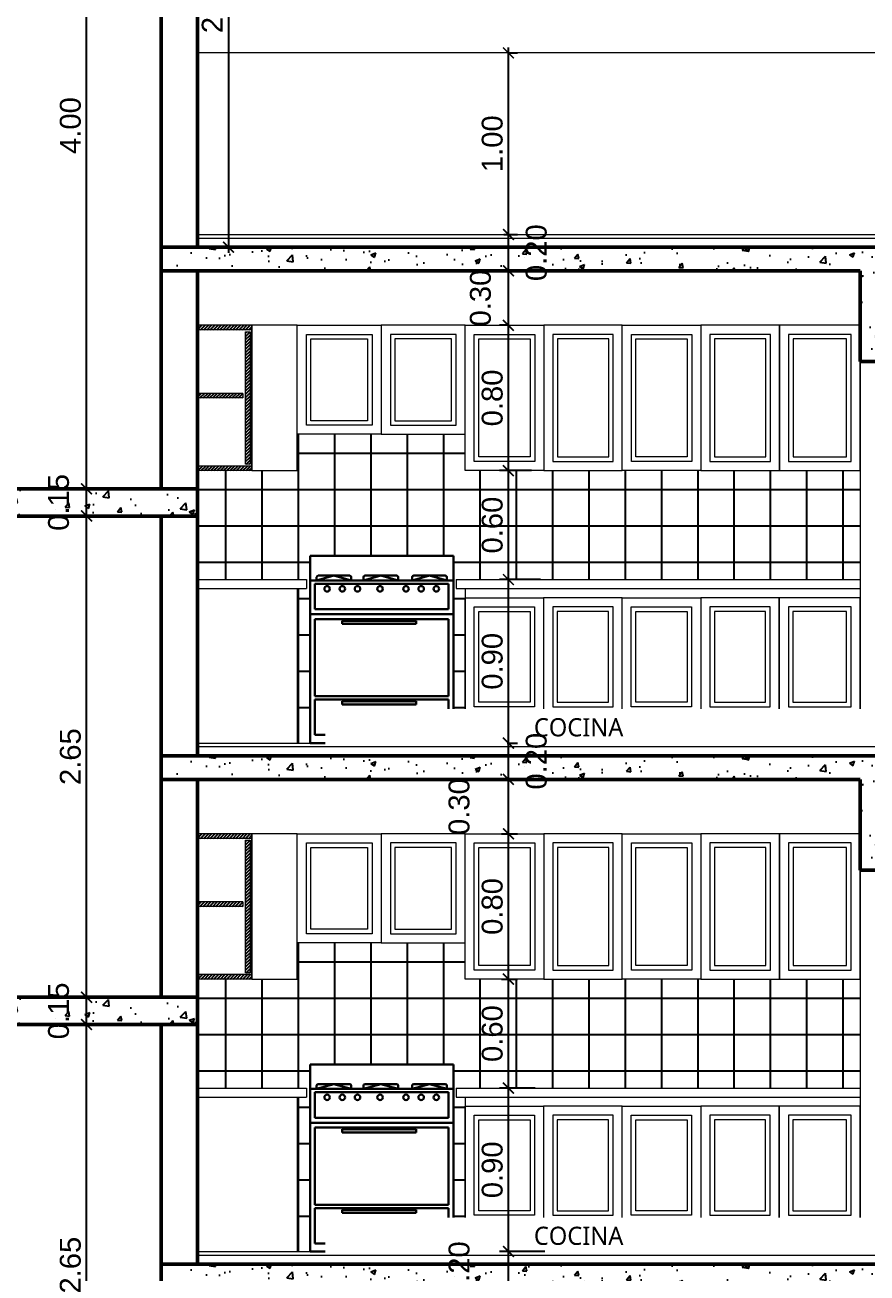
# Model space of a CAD drawing. Header units: feet. Extents: x -417 to 46, y -646 to -218.
# Drawn here: x -95.68 to -91.05, y -380.85 to -373.98 of the extents above; entities that cross this region are included whole.
import ezdxf

# ---------------------------------------------------------------- set-up
doc = ezdxf.new("R2010")
doc.units = ezdxf.units.FT
doc.header["$MEASUREMENT"] = 0
doc.layers.add('DIM', color=10, linetype='Continuous')
doc.layers.add('RELLENO', color=8, linetype='Continuous')
for name, color, linetype, lineweight in [('DIM-COTAS', 1, 'Continuous', 5), ('FURN', 2, 'Continuous', 30), ('MB', 2, 'Continuous', 20), ('muros', 4, 'Continuous', 50), ('Piso', 8, 'Continuous', 9), ('PUERTA', 8, 'Continuous', 9), ('TXT', 2, 'Continuous', 9)]:
    doc.layers.add(name, color=color, linetype=linetype, lineweight=lineweight)
doc.styles.add('ads', font='trebuc.ttf', dxfattribs={"height": 0.14})
doc.styles.get("Standard").update_dxf_attribs({"font": 'arial.ttf', "height": 0.115})
doc.dimstyles.new('KEILY', dxfattribs={"dimtxt": 0.115, "dimasz": 0.06, "dimexe": 0.05, "dimexo": 0.2, "dimgap": 0.03, "dimtad": 1, "dimzin": 1, "dimdsep": 46, "dimtxsty": 'Standard', "dimblk": 'ARCHTICK', "dimcen": 2.5, "dimdle": 0.03, "dimclrd": 256, "dimclre": 256, "dimclrt": 7, "dimadec": 0, "dimazin": 0, "dimtfac": 1, "dimtmove": 2, "dimatfit": 3, "dimfxl": 0.2, "dimfxlon": 1, "dimtolj": 1, "dimtzin": 1, "dimarcsym": 0})
pattern_1 = [(45, (82.304006, -146.334373), (-0.00883883476, 0.00883883476), [])]
pattern_2 = [(45, (82.304006, -143.534373), (-0.00883883476, 0.00883883476), [])]

# ---------------------------------------------------------------- blocks, each defined once
blk = doc.blocks.new('A$C22D10A13')
at = {"layer": 'FURN'}
for points in [[(0.5841, 0.6555), (0.5841, 0.6735), (0.1779, 0.6735), (0.1779, 0.6555)], [(0.5841, 0.2124), (0.5841, 0.2305), (0.1779, 0.2305), (0.1779, 0.2124)]]:
    blk.add_hatch(color=8, dxfattribs=at).paths.add_polyline_path(points)
at = {"layer": 'FURN', "color": 8}
for p, q in [((0, 0), (0, 1.03)), ((0.79, 1.03), (0, 1.03)), ((0.79, 0), (0.79, 1.03)), ((0, 0.895), (0.79, 0.895)), ((0.1312, 0.922), (0.036, 0.895)), ((0.036, 0.895), (0.036, 0.913)), ((0.045, 0.922), (0.2184, 0.922)), ((0.1312, 0.922), (0.2274, 0.895)), ((0.2274, 0.895), (0.2274, 0.913)), ((0.3893, 0.922), (0.2941, 0.895)), ((0.2941, 0.895), (0.2941, 0.913)), ((0.3031, 0.922), (0.4765, 0.922)), ((0.3893, 0.922), (0.4855, 0.895)), ((0.4855, 0.895), (0.4855, 0.913)), ((0.6588, 0.922), (0.5626, 0.895)), ((0.5626, 0.895), (0.5626, 0.913)), ((0.745, 0.922), (0.5716, 0.922)), ((0.6588, 0.922), (0.754, 0.895)), ((0.754, 0.895), (0.754, 0.913)), ((0.027, 0.7366), (0.027, 0.877)), ((0.027, 0.877), (0.763, 0.877)), ((0.763, 0.7366), (0.763, 0.877)), ((0, 0.7096), (0.79, 0.7096)), ((0.027, 0.7366), (0.763, 0.7366)), ((0.027, 0.2576), (0.027, 0.6826)), ((0.027, 0.6826), (0.763, 0.6826)), ((0.1779, 0.6735), (0.1779, 0.6555)), ((0.1779, 0.6735), (0.5841, 0.6735)), ((0.5841, 0.6555), (0.1779, 0.6555)), ((0.5841, 0.6735), (0.5841, 0.6555)), ((0.763, 0.2576), (0.763, 0.6826)), ((0.027, 0.2576), (0.763, 0.2576)), ((0.027, 0.045), (0.027, 0.2396)), ((0.027, 0.2396), (0.763, 0.2396)), ((0.1779, 0.2305), (0.1779, 0.2124)), ((0.1779, 0.2305), (0.5841, 0.2305)), ((0.5841, 0.2124), (0.1779, 0.2124)), ((0.5841, 0.2305), (0.5841, 0.2124)), ((0.763, 0.045), (0.763, 0.2396)), ((0.027, 0.045), (0.763, 0.045)), ((0, 0), (0.79, 0))]:
    blk.add_line(p, q, dxfattribs=at)
for centre in [(0.0942, 0.8489), (0.1778, 0.8489), (0.2614, 0.8489), (0.3858, 0.8489), (0.5286, 0.8489), (0.6122, 0.8489), (0.6958, 0.8489)]:
    blk.add_circle(centre, 0.0152, dxfattribs=at)
for centre, start, end in [((0.045, 0.913), 90, 180), ((0.2184, 0.913), 0, 90), ((0.3031, 0.913), 90, 180), ((0.4765, 0.913), 0, 90), ((0.5716, 0.913), 90, 180), ((0.745, 0.913), 0, 90)]:
    blk.add_arc(centre, 0.009, start, end, dxfattribs=at)
blk = doc.blocks.new('_ArchTick')
at = {"layer": 'DIM-COTAS', "color": 0, "const_width": 0.15}
blk.add_lwpolyline([(-0.5, -0.5), (0.5, 0.5)], dxfattribs=at)
blk = doc.blocks.new('*D2736')
at = {"layer": 'Defpoints', "color": 0, "transparency": 16777216}
for p in [(-94.333, -372.5298), (-88.4302, -372.5298), (-89.233, -374.1298)]:
    blk.add_point(p, dxfattribs=at)
at = {"layer": 'DIM', "lineweight": -2, "transparency": 16777216}
for p, q in [((-88.6302, -372.5298), (-88.3802, -372.5298)), ((-88.4302, -374.1598), (-88.4302, -372.4998)), ((-88.6302, -374.1298), (-88.3802, -374.1298))]:
    blk.add_line(p, q, dxfattribs=at)
at = {"layer": 'DIM', "lineweight": -2, "transparency": 16777216, "xscale": 0.06, "yscale": 0.06, "zscale": 0.06}
for p, rotation in [((-88.4302, -372.5298), 90), ((-88.4302, -374.1298), 270)]:
    blk.add_blockref('_ArchTick', p, dxfattribs=dict(at, rotation=rotation))
at = {"layer": 'DIM', "color": 7, "transparency": 16777216, "insert": (-88.519, -373.3298), "char_height": 0.115, "attachment_point": 5, "rotation": 90}
blk.add_mtext('\\A1;1.60', dxfattribs=at)
blk = doc.blocks.new('*D2767')
at = {"layer": 'Defpoints', "color": 0, "transparency": 16777216}
for p in [(-95.3434, -379.4798), (-94.933, -379.4798), (-94.933, -382.1298)]:
    blk.add_point(p, dxfattribs=at)
at = {"layer": 'DIM', "lineweight": -2, "transparency": 16777216}
for p, q in [((-95.1434, -379.4798), (-95.3934, -379.4798)), ((-95.3434, -382.1598), (-95.3434, -379.4498)), ((-95.1434, -382.1298), (-95.3934, -382.1298))]:
    blk.add_line(p, q, dxfattribs=at)
at = {"layer": 'DIM', "lineweight": -2, "transparency": 16777216, "xscale": 0.06, "yscale": 0.06, "zscale": 0.06}
for p, rotation in [((-95.3434, -379.4798), 90), ((-95.3434, -382.1298), 270)]:
    blk.add_blockref('_ArchTick', p, dxfattribs=dict(at, rotation=rotation))
at = {"layer": 'DIM', "color": 7, "transparency": 16777216, "insert": (-95.4321, -380.8048), "char_height": 0.115, "attachment_point": 5, "rotation": 90}
blk.add_mtext('\\A1;2.65', dxfattribs=at)
blk = doc.blocks.new('*D2768')
at = {"layer": 'Defpoints', "color": 0, "transparency": 16777216}
for p in [(-95.3434, -379.3298), (-94.933, -379.3298), (-94.933, -379.4798)]:
    blk.add_point(p, dxfattribs=at)
at = {"layer": 'DIM', "lineweight": -2, "transparency": 16777216}
for p, q in [((-95.1434, -379.3298), (-95.3934, -379.3298)), ((-95.3434, -379.5098), (-95.3434, -379.2998)), ((-95.1434, -379.4798), (-95.3934, -379.4798))]:
    blk.add_line(p, q, dxfattribs=at)
at = {"layer": 'DIM', "lineweight": -2, "transparency": 16777216, "xscale": 0.06, "yscale": 0.06, "zscale": 0.06}
for p, rotation in [((-95.3434, -379.3298), 90), ((-95.3434, -379.4798), 270)]:
    blk.add_blockref('_ArchTick', p, dxfattribs=dict(at, rotation=rotation))
at = {"layer": 'DIM', "color": 7, "transparency": 16777216, "insert": (-95.4971, -379.4048), "char_height": 0.115, "attachment_point": 5, "rotation": 90}
blk.add_mtext('\\A1;0.15', dxfattribs=at)
blk = doc.blocks.new('*D2769')
at = {"layer": 'Defpoints', "color": 0, "transparency": 16777216}
for p in [(-95.3434, -376.6798), (-94.933, -376.6798), (-94.933, -379.3298)]:
    blk.add_point(p, dxfattribs=at)
at = {"layer": 'DIM', "lineweight": -2, "transparency": 16777216}
for p, q in [((-95.3434, -379.3598), (-95.3434, -376.6498)), ((-95.1434, -376.6798), (-95.3934, -376.6798)), ((-95.1434, -379.3298), (-95.3934, -379.3298))]:
    blk.add_line(p, q, dxfattribs=at)
at = {"layer": 'DIM', "lineweight": -2, "transparency": 16777216, "xscale": 0.06, "yscale": 0.06, "zscale": 0.06}
for p, rotation in [((-95.3434, -376.6798), 90), ((-95.3434, -379.3298), 270)]:
    blk.add_blockref('_ArchTick', p, dxfattribs=dict(at, rotation=rotation))
at = {"layer": 'DIM', "color": 7, "transparency": 16777216, "insert": (-95.4321, -378.0048), "char_height": 0.115, "attachment_point": 5, "rotation": 90}
blk.add_mtext('\\A1;2.65', dxfattribs=at)
blk = doc.blocks.new('*D2770')
at = {"layer": 'Defpoints', "color": 0, "transparency": 16777216}
for p in [(-95.3434, -376.5298), (-94.933, -376.5298), (-94.933, -376.6798)]:
    blk.add_point(p, dxfattribs=at)
at = {"layer": 'DIM', "lineweight": -2, "transparency": 16777216}
for p, q in [((-95.1434, -376.5298), (-95.3934, -376.5298)), ((-95.3434, -376.7098), (-95.3434, -376.4998)), ((-95.1434, -376.6798), (-95.3934, -376.6798))]:
    blk.add_line(p, q, dxfattribs=at)
at = {"layer": 'DIM', "lineweight": -2, "transparency": 16777216, "xscale": 0.06, "yscale": 0.06, "zscale": 0.06}
for p, rotation in [((-95.3434, -376.5298), 90), ((-95.3434, -376.6798), 270)]:
    blk.add_blockref('_ArchTick', p, dxfattribs=dict(at, rotation=rotation))
at = {"layer": 'DIM', "color": 7, "transparency": 16777216, "insert": (-95.4971, -376.6048), "char_height": 0.115, "attachment_point": 5, "rotation": 90}
blk.add_mtext('\\A1;0.15', dxfattribs=at)
blk = doc.blocks.new('*D2771')
at = {"layer": 'Defpoints', "color": 0, "transparency": 16777216}
for p in [(-95.3434, -372.5298), (-94.933, -372.5298), (-94.933, -376.5298)]:
    blk.add_point(p, dxfattribs=at)
at = {"layer": 'DIM', "lineweight": -2, "transparency": 16777216}
for p, q in [((-95.1434, -372.5298), (-95.3934, -372.5298)), ((-95.3434, -376.5598), (-95.3434, -372.4998)), ((-95.1434, -376.5298), (-95.3934, -376.5298))]:
    blk.add_line(p, q, dxfattribs=at)
at = {"layer": 'DIM', "lineweight": -2, "transparency": 16777216, "xscale": 0.06, "yscale": 0.06, "zscale": 0.06}
for p, rotation in [((-95.3434, -372.5298), 90), ((-95.3434, -376.5298), 270)]:
    blk.add_blockref('_ArchTick', p, dxfattribs=dict(at, rotation=rotation))
at = {"layer": 'DIM', "color": 7, "transparency": 16777216, "insert": (-95.4321, -374.5298), "char_height": 0.115, "attachment_point": 5, "rotation": 90}
blk.add_mtext('\\A1;4.00', dxfattribs=at)
blk = doc.blocks.new('*D2783')
at = {"layer": 'Defpoints', "color": 0, "transparency": 16777216}
for p in [(-93.0203, -380.7298), (-92.6163, -380.7298), (-93.3715, -380.9298)]:
    blk.add_point(p, dxfattribs=at)
at = {"layer": 'DIM', "lineweight": -2, "transparency": 16777216}
for p, q in [((-93.0203, -380.9598), (-93.0203, -380.6998)), ((-92.8203, -380.7298), (-93.0703, -380.7298)), ((-93.1715, -380.9298), (-92.9703, -380.9298))]:
    blk.add_line(p, q, dxfattribs=at)
at = {"layer": 'DIM', "lineweight": -2, "transparency": 16777216, "xscale": 0.06, "yscale": 0.06, "zscale": 0.06}
for p, rotation in [((-93.0203, -380.7298), 90), ((-93.0203, -380.9298), 270)]:
    blk.add_blockref('_ArchTick', p, dxfattribs=dict(at, rotation=rotation))
at = {"layer": 'DIM', "color": 7, "transparency": 16777216, "insert": (-93.2915, -380.8298), "char_height": 0.115, "attachment_point": 5, "rotation": 90}
blk.add_mtext('\\A1;0.20', dxfattribs=at)
blk = doc.blocks.new('*D2784')
at = {"layer": 'Defpoints', "color": 0, "transparency": 16777216}
for p in [(-93.0203, -379.8298), (-92.6737, -379.8298), (-92.6163, -380.7298)]:
    blk.add_point(p, dxfattribs=at)
at = {"layer": 'DIM', "lineweight": -2, "transparency": 16777216}
for p, q in [((-92.8737, -379.8298), (-93.0703, -379.8298)), ((-93.0203, -380.7598), (-93.0203, -379.7998)), ((-92.8203, -380.7298), (-93.0703, -380.7298))]:
    blk.add_line(p, q, dxfattribs=at)
at = {"layer": 'DIM', "lineweight": -2, "transparency": 16777216, "xscale": 0.06, "yscale": 0.06, "zscale": 0.06}
for p, rotation in [((-93.0203, -379.8298), 90), ((-93.0203, -380.7298), 270)]:
    blk.add_blockref('_ArchTick', p, dxfattribs=dict(at, rotation=rotation))
at = {"layer": 'DIM', "color": 7, "transparency": 16777216, "insert": (-93.109, -380.2798), "char_height": 0.115, "attachment_point": 5, "rotation": 90}
blk.add_mtext('\\A1;0.90', dxfattribs=at)
blk = doc.blocks.new('*D2785')
at = {"layer": 'Defpoints', "color": 0, "transparency": 16777216}
for p in [(-93.258, -379.2298), (-93.0203, -379.2298), (-92.6737, -379.8298)]:
    blk.add_point(p, dxfattribs=at)
at = {"layer": 'DIM', "lineweight": -2, "transparency": 16777216}
for p, q in [((-93.0203, -379.8598), (-93.0203, -379.1998)), ((-93.058, -379.2298), (-92.9703, -379.2298)), ((-92.8737, -379.8298), (-93.0703, -379.8298))]:
    blk.add_line(p, q, dxfattribs=at)
at = {"layer": 'DIM', "lineweight": -2, "transparency": 16777216, "xscale": 0.06, "yscale": 0.06, "zscale": 0.06}
for p, rotation in [((-93.0203, -379.2298), 90), ((-93.0203, -379.8298), 270)]:
    blk.add_blockref('_ArchTick', p, dxfattribs=dict(at, rotation=rotation))
at = {"layer": 'DIM', "color": 7, "transparency": 16777216, "insert": (-93.109, -379.5298), "char_height": 0.115, "attachment_point": 5, "rotation": 90}
blk.add_mtext('\\A1;0.60', dxfattribs=at)
blk = doc.blocks.new('*D2786')
at = {"layer": 'Defpoints', "color": 0, "transparency": 16777216}
for p in [(-93.258, -378.4298), (-93.0203, -378.4298), (-93.258, -379.2298)]:
    blk.add_point(p, dxfattribs=at)
at = {"layer": 'DIM', "lineweight": -2, "transparency": 16777216}
for p, q in [((-93.058, -378.4298), (-92.9703, -378.4298)), ((-93.0203, -379.2598), (-93.0203, -378.3998)), ((-93.058, -379.2298), (-92.9703, -379.2298))]:
    blk.add_line(p, q, dxfattribs=at)
at = {"layer": 'DIM', "lineweight": -2, "transparency": 16777216, "xscale": 0.06, "yscale": 0.06, "zscale": 0.06}
for p, rotation in [((-93.0203, -378.4298), 90), ((-93.0203, -379.2298), 270)]:
    blk.add_blockref('_ArchTick', p, dxfattribs=dict(at, rotation=rotation))
at = {"layer": 'DIM', "color": 7, "transparency": 16777216, "insert": (-93.109, -378.8298), "char_height": 0.115, "attachment_point": 5, "rotation": 90}
blk.add_mtext('\\A1;0.80', dxfattribs=at)
blk = doc.blocks.new('*D2787')
at = {"layer": 'Defpoints', "color": 0, "transparency": 16777216}
for p in [(-93.0203, -378.1298), (-92.824, -378.1298), (-93.258, -378.4298)]:
    blk.add_point(p, dxfattribs=at)
at = {"layer": 'DIM', "lineweight": -2, "transparency": 16777216}
for p, q in [((-93.0203, -378.4598), (-93.0203, -378.0998)), ((-93.0203, -378.1298), (-93.0703, -378.1298)), ((-93.058, -378.4298), (-92.9703, -378.4298))]:
    blk.add_line(p, q, dxfattribs=at)
at = {"layer": 'DIM', "lineweight": -2, "transparency": 16777216, "xscale": 0.06, "yscale": 0.06, "zscale": 0.06}
for p, rotation in [((-93.0203, -378.1298), 90), ((-93.0203, -378.4298), 270)]:
    blk.add_blockref('_ArchTick', p, dxfattribs=dict(at, rotation=rotation))
at = {"layer": 'DIM', "color": 7, "transparency": 16777216, "insert": (-93.2916, -378.2798), "char_height": 0.115, "attachment_point": 5, "rotation": 90}
blk.add_mtext('\\A1;0.30', dxfattribs=at)
blk = doc.blocks.new('*D2788')
at = {"layer": 'Defpoints', "color": 0, "transparency": 16777216}
for p in [(-93.227, -377.9298), (-93.0203, -377.9298), (-92.824, -378.1298)]:
    blk.add_point(p, dxfattribs=at)
at = {"layer": 'DIM', "lineweight": -2, "transparency": 16777216}
for p, q in [((-93.0203, -378.1598), (-93.0203, -377.8998)), ((-93.027, -377.9298), (-92.9703, -377.9298)), ((-93.0203, -378.1298), (-93.0703, -378.1298))]:
    blk.add_line(p, q, dxfattribs=at)
at = {"layer": 'DIM', "lineweight": -2, "transparency": 16777216, "xscale": 0.06, "yscale": 0.06, "zscale": 0.06}
for p, rotation in [((-93.0203, -377.9298), 90), ((-93.0203, -378.1298), 270)]:
    blk.add_blockref('_ArchTick', p, dxfattribs=dict(at, rotation=rotation))
at = {"layer": 'DIM', "color": 7, "transparency": 16777216, "insert": (-92.8666, -378.0298), "char_height": 0.115, "attachment_point": 5, "rotation": 90}
blk.add_mtext('\\A1;0.20', dxfattribs=at)
blk = doc.blocks.new('*D2789')
at = {"layer": 'Defpoints', "color": 0, "transparency": 16777216}
for p in [(-93.0203, -377.0298), (-92.6439, -377.0298), (-93.227, -377.9298)]:
    blk.add_point(p, dxfattribs=at)
at = {"layer": 'DIM', "lineweight": -2, "transparency": 16777216}
for p, q in [((-93.0203, -377.9598), (-93.0203, -376.9998)), ((-92.8439, -377.0298), (-93.0703, -377.0298)), ((-93.027, -377.9298), (-92.9703, -377.9298))]:
    blk.add_line(p, q, dxfattribs=at)
at = {"layer": 'DIM', "lineweight": -2, "transparency": 16777216, "xscale": 0.06, "yscale": 0.06, "zscale": 0.06}
for p, rotation in [((-93.0203, -377.0298), 90), ((-93.0203, -377.9298), 270)]:
    blk.add_blockref('_ArchTick', p, dxfattribs=dict(at, rotation=rotation))
at = {"layer": 'DIM', "color": 7, "transparency": 16777216, "insert": (-93.109, -377.4798), "char_height": 0.115, "attachment_point": 5, "rotation": 90}
blk.add_mtext('\\A1;0.90', dxfattribs=at)
blk = doc.blocks.new('*D2790')
at = {"layer": 'Defpoints', "color": 0, "transparency": 16777216}
for p in [(-93.0203, -376.4298), (-92.6923, -376.4298), (-92.6439, -377.0298)]:
    blk.add_point(p, dxfattribs=at)
at = {"layer": 'DIM', "lineweight": -2, "transparency": 16777216}
for p, q in [((-92.8923, -376.4298), (-93.0703, -376.4298)), ((-93.0203, -377.0598), (-93.0203, -376.3998)), ((-92.8439, -377.0298), (-93.0703, -377.0298))]:
    blk.add_line(p, q, dxfattribs=at)
at = {"layer": 'DIM', "lineweight": -2, "transparency": 16777216, "xscale": 0.06, "yscale": 0.06, "zscale": 0.06}
for p, rotation in [((-93.0203, -376.4298), 90), ((-93.0203, -377.0298), 270)]:
    blk.add_blockref('_ArchTick', p, dxfattribs=dict(at, rotation=rotation))
at = {"layer": 'DIM', "color": 7, "transparency": 16777216, "insert": (-93.109, -376.7298), "char_height": 0.115, "attachment_point": 5, "rotation": 90}
blk.add_mtext('\\A1;0.60', dxfattribs=at)
blk = doc.blocks.new('*D2791')
at = {"layer": 'Defpoints', "color": 0, "transparency": 16777216}
for p in [(-93.0203, -375.6298), (-92.8255, -375.6298), (-92.6923, -376.4298)]:
    blk.add_point(p, dxfattribs=at)
at = {"layer": 'DIM', "lineweight": -2, "transparency": 16777216}
for p, q in [((-93.0203, -375.6298), (-93.0703, -375.6298)), ((-93.0203, -376.4598), (-93.0203, -375.5998)), ((-92.8923, -376.4298), (-93.0703, -376.4298))]:
    blk.add_line(p, q, dxfattribs=at)
at = {"layer": 'DIM', "lineweight": -2, "transparency": 16777216, "xscale": 0.06, "yscale": 0.06, "zscale": 0.06}
for p, rotation in [((-93.0203, -375.6298), 90), ((-93.0203, -376.4298), 270)]:
    blk.add_blockref('_ArchTick', p, dxfattribs=dict(at, rotation=rotation))
at = {"layer": 'DIM', "color": 7, "transparency": 16777216, "insert": (-93.109, -376.0298), "char_height": 0.115, "attachment_point": 5, "rotation": 90}
blk.add_mtext('\\A1;0.80', dxfattribs=at)
blk = doc.blocks.new('*D2792')
at = {"layer": 'Defpoints', "color": 0, "transparency": 16777216}
for p in [(-93.0203, -375.3298), (-92.7568, -375.3298), (-92.8255, -375.6298)]:
    blk.add_point(p, dxfattribs=at)
at = {"layer": 'DIM', "lineweight": -2, "transparency": 16777216}
for p, q in [((-92.9568, -375.3298), (-93.0703, -375.3298)), ((-93.0203, -375.6598), (-93.0203, -375.2998)), ((-93.0203, -375.6298), (-93.0703, -375.6298))]:
    blk.add_line(p, q, dxfattribs=at)
at = {"layer": 'DIM', "lineweight": -2, "transparency": 16777216, "xscale": 0.06, "yscale": 0.06, "zscale": 0.06}
for p, rotation in [((-93.0203, -375.3298), 90), ((-93.0203, -375.6298), 270)]:
    blk.add_blockref('_ArchTick', p, dxfattribs=dict(at, rotation=rotation))
at = {"layer": 'DIM', "color": 7, "transparency": 16777216, "insert": (-93.1741, -375.4798), "char_height": 0.115, "attachment_point": 5, "rotation": 90}
blk.add_mtext('\\A1;0.30', dxfattribs=at)
blk = doc.blocks.new('*D2793')
at = {"layer": 'Defpoints', "color": 0, "transparency": 16777216}
for p in [(-93.2458, -375.1298), (-93.0203, -375.1298), (-92.7568, -375.3298)]:
    blk.add_point(p, dxfattribs=at)
at = {"layer": 'DIM', "lineweight": -2, "transparency": 16777216}
for p, q in [((-93.0458, -375.1298), (-92.9703, -375.1298)), ((-93.0203, -375.3598), (-93.0203, -375.0998)), ((-92.9568, -375.3298), (-93.0703, -375.3298))]:
    blk.add_line(p, q, dxfattribs=at)
at = {"layer": 'DIM', "lineweight": -2, "transparency": 16777216, "xscale": 0.06, "yscale": 0.06, "zscale": 0.06}
for p, rotation in [((-93.0203, -375.1298), 90), ((-93.0203, -375.3298), 270)]:
    blk.add_blockref('_ArchTick', p, dxfattribs=dict(at, rotation=rotation))
at = {"layer": 'DIM', "color": 7, "transparency": 16777216, "insert": (-92.8666, -375.2298), "char_height": 0.115, "attachment_point": 5, "rotation": 90}
blk.add_mtext('\\A1;0.20', dxfattribs=at)
blk = doc.blocks.new('*D2794')
at = {"layer": 'Defpoints', "color": 0, "transparency": 16777216}
for p in [(-93.1383, -374.1298), (-93.0203, -374.1298), (-93.2458, -375.1298)]:
    blk.add_point(p, dxfattribs=at)
at = {"layer": 'DIM', "lineweight": -2, "transparency": 16777216}
for p, q in [((-93.0203, -375.1598), (-93.0203, -374.0998)), ((-93.0203, -374.1298), (-92.9703, -374.1298)), ((-93.0458, -375.1298), (-92.9703, -375.1298))]:
    blk.add_line(p, q, dxfattribs=at)
at = {"layer": 'DIM', "lineweight": -2, "transparency": 16777216, "xscale": 0.06, "yscale": 0.06, "zscale": 0.06}
for p, rotation in [((-93.0203, -374.1298), 90), ((-93.0203, -375.1298), 270)]:
    blk.add_blockref('_ArchTick', p, dxfattribs=dict(at, rotation=rotation))
at = {"layer": 'DIM', "color": 7, "transparency": 16777216, "insert": (-93.109, -374.6298), "char_height": 0.115, "attachment_point": 5, "rotation": 90}
blk.add_mtext('\\A1;1.00', dxfattribs=at)
blk = doc.blocks.new('*D3336')
at = {"layer": 'Defpoints', "color": 0, "transparency": 16777216}
for p in [(-94.733, -372.5298), (-94.733, -375.1998), (-94.562, -375.1998)]:
    blk.add_point(p, dxfattribs=at)
at = {"layer": 'DIM', "lineweight": -2, "transparency": 16777216}
for p, q in [((-94.562, -372.4998), (-94.562, -375.2298)), ((-94.562, -372.5298), (-94.512, -372.5298)), ((-94.562, -375.1998), (-94.512, -375.1998))]:
    blk.add_line(p, q, dxfattribs=at)
at = {"layer": 'DIM', "lineweight": -2, "transparency": 16777216, "xscale": 0.06, "yscale": 0.06, "zscale": 0.06}
for p, rotation in [((-94.562, -372.5298), 90), ((-94.562, -375.1998), 270)]:
    blk.add_blockref('_ArchTick', p, dxfattribs=dict(at, rotation=rotation))
at = {"layer": 'DIM', "color": 7, "transparency": 16777216, "insert": (-94.6507, -373.8648), "char_height": 0.115, "attachment_point": 5, "rotation": 90}
blk.add_mtext('\\A1;2.67', dxfattribs=at)

msp = doc.modelspace()

# ---------------------------------------------------------------- hatches: boundary and pattern name
at = {"layer": 'RELLENO'}
h = msp.add_hatch(dxfattribs=at)
h.set_pattern_fill('AR-CONC', color=256, scale=0.04)
h.set_pattern_definition([(50, (111.02362, -143.53437), (0.28690407, -0.02510085), [0.03, -0.33]), (355, (111.02362, -143.53437), (-0.05550053, 0.30087685), [0.024, -0.264]), (100.45144, (111.04752, -143.53646), (0.23140354, 0.275776), [0.02549608, -0.28045684]), (46.1842, (111.0236, -143.45437), (0.42689653, -0.0662077), [0.045, -0.495]), (96.63564, (111.0592, -143.4599), (0.3738648, 0.38964744), [0.03824414, -0.4206855]), (351.18416, (111.0236, -143.45437), (0.3738648, 0.38964744), [0.036, -0.396]), (21, (111.06362, -143.47437), (0.23876282, -0.16104756), [0.03, -0.33]), (326, (111.06362, -143.47437), (0.09732613, 0.29006002), [0.024, -0.264]), (71.45144, (111.0835, -143.4878), (0.33608895, 0.12901246), [0.02549608, -0.28045684]), (37.5, (111.02362, -143.53437), (0.004863942, 0.13315754), [0, -0.2608, 0, -0.268, 0, -0.265]), (7.5, (111.02362, -143.53437), (0.105227815, 0.157764685), [0, -0.1528, 0, -0.2548, 0, -0.101]), (327.5, (110.93442, -143.53437), (0.213528974, -0.00902195), [0, -0.1, 0, -0.312, 0, -0.414]), (317.5, (110.89442, -143.53437), (0.23327447, 0.04004199), [0, -0.13, 0, -0.2072, 0, -0.294])])
h.paths.add_polyline_path([(-89.233, -375.1998), (-94.933, -375.1998), (-94.933, -375.3298), (-91.083, -375.3298), (-91.083, -375.8298), (-90.933, -375.8298), (-90.933, -375.3298), (-89.433, -375.3298), (-89.433, -375.8298), (-89.233, -375.8298)])
h = msp.add_hatch(dxfattribs=at)
h.set_pattern_fill('ANSI31', color=256, scale=0.1)
h.set_pattern_definition(pattern_2)
h.paths.add_polyline_path([(-94.733, -375.6298), (-94.433, -375.6298), (-94.433, -375.6548), (-94.733, -375.6548)])
h = msp.add_hatch(dxfattribs=at)
h.set_pattern_fill('ANSI31', color=256, scale=0.1)
h.set_pattern_definition(pattern_2)
h.paths.add_polyline_path([(-94.468, -375.6648), (-94.443, -375.6648), (-94.443, -376.3948), (-94.468, -376.3948)])
h = msp.add_hatch(dxfattribs=at)
h.set_pattern_fill('ANSI31', color=256, scale=0.1)
h.set_pattern_definition(pattern_2)
h.paths.add_polyline_path([(-94.733, -376.0048), (-94.483, -376.0048), (-94.483, -376.0298), (-94.733, -376.0298)])
h = msp.add_hatch(dxfattribs=at)
h.set_pattern_fill('NET', color=256, scale=1.6)
h.set_pattern_definition([(0, (111.02362, -143.53437), (0, 0.2), []), (90, (111.02362, -143.53437), (-0.2, 1e-17), [])])
h.paths.add_polyline_path([(-94.183, -376.2298), (-94.183, -376.4298), (-94.733, -376.4298), (-94.733, -377.0298), (-94.133, -377.0298), (-94.133, -377.0798), (-94.183, -377.0798), (-94.183, -377.9298), (-94.1128, -377.9298), (-94.1128, -376.8998), (-93.3228, -376.8998), (-93.3228, -377.9298), (-93.2588, -377.9298), (-93.2588, -377.0798), (-93.3088, -377.0798), (-93.3088, -377.0298), (-91.083, -377.0298), (-91.083, -376.4298), (-93.258, -376.4298), (-93.258, -376.2298)])
h = msp.add_hatch(dxfattribs=at)
h.set_pattern_fill('ANSI31', color=256, scale=0.1)
h.set_pattern_definition(pattern_2)
h.paths.add_polyline_path([(-94.733, -376.4048), (-94.433, -376.4048), (-94.433, -376.4298), (-94.733, -376.4298)])
h = msp.add_hatch(dxfattribs=at)
h.set_pattern_fill('AR-CONC', color=256, scale=0.04)
h.set_pattern_definition([(50, (111.02362, -146.33437), (0.28690407, -0.02510085), [0.03, -0.33]), (355, (111.02362, -146.33437), (-0.05550053, 0.30087685), [0.024, -0.264]), (100.45144, (111.04752, -146.33646), (0.23140354, 0.275776), [0.02549608, -0.28045684]), (46.1842, (111.0236, -146.25437), (0.42689653, -0.0662077), [0.045, -0.495]), (96.63564, (111.0592, -146.2599), (0.3738648, 0.38964744), [0.03824414, -0.4206855]), (351.18416, (111.0236, -146.25437), (0.3738648, 0.38964744), [0.036, -0.396]), (21, (111.06362, -146.27437), (0.23876282, -0.16104756), [0.03, -0.33]), (326, (111.06362, -146.27437), (0.09732613, 0.29006002), [0.024, -0.264]), (71.45144, (111.0835, -146.2878), (0.33608895, 0.12901246), [0.02549608, -0.28045684]), (37.5, (111.02362, -146.33437), (0.004863942, 0.13315754), [0, -0.2608, 0, -0.268, 0, -0.265]), (7.5, (111.02362, -146.33437), (0.105227815, 0.157764685), [0, -0.1528, 0, -0.2548, 0, -0.101]), (327.5, (110.93442, -146.33437), (0.213528974, -0.00902195), [0, -0.1, 0, -0.312, 0, -0.414]), (317.5, (110.89442, -146.33437), (0.23327447, 0.04004199), [0, -0.13, 0, -0.2072, 0, -0.294])])
h.paths.add_polyline_path([(-99.833, -377.9998), (-99.833, -378.1298), (-99.533, -378.1298), (-99.533, -378.5298), (-99.333, -378.5298), (-99.333, -378.1298), (-98.2782, -378.1298), (-95.7924, -376.6798), (-94.733, -376.6798), (-94.733, -376.5298), (-95.833, -376.5298), (-98.353, -377.9998)])
h = msp.add_hatch(dxfattribs=at)
h.set_pattern_fill('AR-CONC', color=256, scale=0.04)
h.set_pattern_definition([(50, (111.02362, -146.33437), (0.28690407, -0.02510085), [0.03, -0.33]), (355, (111.02362, -146.33437), (-0.05550053, 0.30087685), [0.024, -0.264]), (100.45144, (111.04752, -146.33646), (0.23140354, 0.275776), [0.02549608, -0.28045684]), (46.1842, (111.0236, -146.25437), (0.42689653, -0.0662077), [0.045, -0.495]), (96.63564, (111.0592, -146.2599), (0.3738648, 0.38964744), [0.03824414, -0.4206855]), (351.18416, (111.0236, -146.25437), (0.3738648, 0.38964744), [0.036, -0.396]), (21, (111.06362, -146.27437), (0.23876282, -0.16104756), [0.03, -0.33]), (326, (111.06362, -146.27437), (0.09732613, 0.29006002), [0.024, -0.264]), (71.45144, (111.0835, -146.2878), (0.33608895, 0.12901246), [0.02549608, -0.28045684]), (37.5, (111.02362, -146.33437), (0.004863942, 0.13315754), [0, -0.2608, 0, -0.268, 0, -0.265]), (7.5, (111.02362, -146.33437), (0.105227815, 0.157764685), [0, -0.1528, 0, -0.2548, 0, -0.101]), (327.5, (110.93442, -146.33437), (0.213528974, -0.00902195), [0, -0.1, 0, -0.312, 0, -0.414]), (317.5, (110.89442, -146.33437), (0.23327447, 0.04004199), [0, -0.13, 0, -0.2072, 0, -0.294])])
h.paths.add_polyline_path([(-89.233, -377.9998), (-94.933, -377.9998), (-94.933, -378.1298), (-91.083, -378.1298), (-91.083, -378.6298), (-90.933, -378.6298), (-90.933, -378.1298), (-89.433, -378.1298), (-89.433, -378.6298), (-89.233, -378.6298)])
h = msp.add_hatch(dxfattribs=at)
h.set_pattern_fill('ANSI31', color=256, scale=0.1)
h.set_pattern_definition(pattern_1)
h.paths.add_polyline_path([(-94.733, -378.4298), (-94.433, -378.4298), (-94.433, -378.4548), (-94.733, -378.4548)])
h = msp.add_hatch(dxfattribs=at)
h.set_pattern_fill('ANSI31', color=256, scale=0.1)
h.set_pattern_definition(pattern_1)
h.paths.add_polyline_path([(-94.468, -378.4648), (-94.443, -378.4648), (-94.443, -379.1948), (-94.468, -379.1948)])
h = msp.add_hatch(dxfattribs=at)
h.set_pattern_fill('ANSI31', color=256, scale=0.1)
h.set_pattern_definition(pattern_1)
h.paths.add_polyline_path([(-94.733, -378.8048), (-94.483, -378.8048), (-94.483, -378.8298), (-94.733, -378.8298)])
h = msp.add_hatch(dxfattribs=at)
h.set_pattern_fill('NET', color=256, scale=1.6)
h.set_pattern_definition([(0, (111.02362, -146.33437), (0, 0.2), []), (90, (111.02362, -146.33437), (-0.2, 1e-17), [])])
h.paths.add_polyline_path([(-94.183, -379.0298), (-94.183, -379.2298), (-94.733, -379.2298), (-94.733, -379.8298), (-94.133, -379.8298), (-94.133, -379.8798), (-94.183, -379.8798), (-94.183, -380.7298), (-94.1128, -380.7298), (-94.1128, -379.6998), (-93.3228, -379.6998), (-93.3228, -380.7298), (-93.2588, -380.7298), (-93.2588, -379.8798), (-93.3088, -379.8798), (-93.3088, -379.8298), (-91.083, -379.8298), (-91.083, -379.2298), (-93.258, -379.2298), (-93.258, -379.0298)])
h = msp.add_hatch(dxfattribs=at)
h.set_pattern_fill('ANSI31', color=256, scale=0.1)
h.set_pattern_definition(pattern_1)
h.paths.add_polyline_path([(-94.733, -379.2048), (-94.433, -379.2048), (-94.433, -379.2298), (-94.733, -379.2298)])
h = msp.add_hatch(dxfattribs=at)
h.set_pattern_fill('AR-CONC', color=256, scale=0.04)
h.set_pattern_definition([(50, (111.02362, -149.13437), (0.28690407, -0.02510085), [0.03, -0.33]), (355, (111.02362, -149.13437), (-0.05550053, 0.30087685), [0.024, -0.264]), (100.45144, (111.04752, -149.13646), (0.23140354, 0.275776), [0.02549608, -0.28045684]), (46.1842, (111.0236, -149.05437), (0.42689653, -0.0662077), [0.045, -0.495]), (96.63564, (111.0592, -149.0599), (0.3738648, 0.38964744), [0.03824414, -0.4206855]), (351.18416, (111.0236, -149.05437), (0.3738648, 0.38964744), [0.036, -0.396]), (21, (111.06362, -149.07437), (0.23876282, -0.16104756), [0.03, -0.33]), (326, (111.06362, -149.07437), (0.09732613, 0.29006002), [0.024, -0.264]), (71.45144, (111.0835, -149.0878), (0.33608895, 0.12901246), [0.02549608, -0.28045684]), (37.5, (111.02362, -149.13437), (0.004863942, 0.13315754), [0, -0.2608, 0, -0.268, 0, -0.265]), (7.5, (111.02362, -149.13437), (0.105227815, 0.157764685), [0, -0.1528, 0, -0.2548, 0, -0.101]), (327.5, (110.93442, -149.13437), (0.213528974, -0.00902195), [0, -0.1, 0, -0.312, 0, -0.414]), (317.5, (110.89442, -149.13437), (0.23327447, 0.04004199), [0, -0.13, 0, -0.2072, 0, -0.294])])
h.paths.add_polyline_path([(-99.833, -380.7998), (-99.833, -380.9298), (-99.533, -380.9298), (-99.533, -381.3298), (-99.333, -381.3298), (-99.333, -380.9298), (-98.2782, -380.9298), (-95.7924, -379.4798), (-94.733, -379.4798), (-94.733, -379.3298), (-95.833, -379.3298), (-98.353, -380.7998)])
h = msp.add_hatch(dxfattribs=at)
h.set_pattern_fill('AR-CONC', color=256, scale=0.04)
h.set_pattern_definition([(50, (111.02362, -149.13437), (0.28690407, -0.02510085), [0.03, -0.33]), (355, (111.02362, -149.13437), (-0.05550053, 0.30087685), [0.024, -0.264]), (100.45144, (111.04752, -149.13646), (0.23140354, 0.275776), [0.02549608, -0.28045684]), (46.1842, (111.0236, -149.05437), (0.42689653, -0.0662077), [0.045, -0.495]), (96.63564, (111.0592, -149.0599), (0.3738648, 0.38964744), [0.03824414, -0.4206855]), (351.18416, (111.0236, -149.05437), (0.3738648, 0.38964744), [0.036, -0.396]), (21, (111.06362, -149.07437), (0.23876282, -0.16104756), [0.03, -0.33]), (326, (111.06362, -149.07437), (0.09732613, 0.29006002), [0.024, -0.264]), (71.45144, (111.0835, -149.0878), (0.33608895, 0.12901246), [0.02549608, -0.28045684]), (37.5, (111.02362, -149.13437), (0.004863942, 0.13315754), [0, -0.2608, 0, -0.268, 0, -0.265]), (7.5, (111.02362, -149.13437), (0.105227815, 0.157764685), [0, -0.1528, 0, -0.2548, 0, -0.101]), (327.5, (110.93442, -149.13437), (0.213528974, -0.00902195), [0, -0.1, 0, -0.312, 0, -0.414]), (317.5, (110.89442, -149.13437), (0.23327447, 0.04004199), [0, -0.13, 0, -0.2072, 0, -0.294])])
h.paths.add_polyline_path([(-89.233, -380.7998), (-94.933, -380.7998), (-94.933, -380.9298), (-91.083, -380.9298), (-91.083, -381.4298), (-90.933, -381.4298), (-90.933, -380.9298), (-89.433, -380.9298), (-89.433, -381.4298), (-89.233, -381.4298)])

# ---------------------------------------------------------------- linework, layer by layer
at = {"layer": 'MB'}
for p, q in [((-94.433, -375.6298), (-94.733, -375.6298)), ((-94.433, -376.4298), (-94.433, -375.6298)), ((-94.433, -375.6548), (-94.733, -375.6548)), ((-94.483, -376.0048), (-94.733, -376.0048)), ((-94.483, -376.0298), (-94.733, -376.0298)), ((-94.483, -376.0048), (-94.483, -376.0298)), ((-94.433, -376.4048), (-94.733, -376.4048)), ((-94.433, -376.4298), (-94.733, -376.4298)), ((-94.733, -377.0298), (-94.133, -377.0298)), ((-94.733, -377.0798), (-94.133, -377.0798)), ((-94.183, -377.0798), (-94.183, -377.9298)), ((-94.133, -377.0298), (-94.133, -377.0798)), ((-93.3088, -377.0298), (-91.083, -377.0298)), ((-93.3088, -377.0298), (-93.3088, -377.0798)), ((-93.3088, -377.0798), (-91.083, -377.0798)), ((-93.2588, -377.0798), (-93.2588, -377.9298)), ((-93.2588, -377.8298), (-91.083, -377.8298)), ((-94.433, -378.4298), (-94.733, -378.4298)), ((-94.433, -378.4548), (-94.733, -378.4548)), ((-94.433, -379.2298), (-94.433, -378.4298)), ((-94.483, -378.8048), (-94.733, -378.8048)), ((-94.483, -378.8298), (-94.733, -378.8298)), ((-94.483, -378.8048), (-94.483, -378.8298)), ((-94.433, -379.2048), (-94.733, -379.2048)), ((-94.433, -379.2298), (-94.733, -379.2298)), ((-94.733, -379.8298), (-94.133, -379.8298)), ((-94.133, -379.8298), (-94.133, -379.8798)), ((-93.3088, -379.8298), (-91.083, -379.8298)), ((-93.3088, -379.8298), (-93.3088, -379.8798)), ((-94.733, -379.8798), (-94.133, -379.8798)), ((-94.183, -379.8798), (-94.183, -380.7298)), ((-93.3088, -379.8798), (-91.083, -379.8798)), ((-93.2588, -379.8798), (-93.2588, -380.7298)), ((-93.2588, -380.6298), (-91.083, -380.6298))]:
    msp.add_line(p, q, dxfattribs=at)
for points in [[(-94.443, -376.3948), (-94.468, -376.3948), (-94.468, -375.6648), (-94.443, -375.6648)], [(-94.443, -379.1948), (-94.468, -379.1948), (-94.468, -378.4648), (-94.443, -378.4648)]]:
    msp.add_lwpolyline(points, close=True, dxfattribs=at)
at = {"layer": 'muros'}
for p, q in [((-94.933, -372.5298), (-94.933, -376.5298)), ((-94.733, -372.5298), (-94.733, -375.1998)), ((-94.933, -375.1998), (-89.233, -375.1998)), ((-94.933, -375.3298), (-91.083, -375.3298)), ((-94.733, -375.3298), (-94.733, -377.9998)), ((-91.083, -375.3298), (-91.083, -375.8298)), ((-91.083, -375.8298), (-90.933, -375.8298)), ((-95.833, -376.5298), (-94.733, -376.5298)), ((-95.7924, -376.6798), (-94.733, -376.6798)), ((-94.933, -376.6798), (-94.933, -379.3298)), ((-94.933, -377.9998), (-89.233, -377.9998)), ((-94.933, -377.9998), (-94.933, -379.3298)), ((-94.933, -378.1298), (-91.083, -378.1298)), ((-94.733, -378.1298), (-94.733, -380.7998)), ((-91.083, -378.1298), (-91.083, -378.6298)), ((-91.083, -378.6298), (-90.933, -378.6298)), ((-95.833, -379.3298), (-94.733, -379.3298)), ((-95.7924, -379.4798), (-94.733, -379.4798)), ((-94.933, -379.4798), (-94.933, -382.1298)), ((-94.933, -380.7998), (-89.233, -380.7998)), ((-94.933, -380.7998), (-94.933, -382.1298))]:
    msp.add_line(p, q, dxfattribs=at)
at = {"layer": 'Piso'}
for p, q in [((-89.383, -374.1298), (-94.733, -374.1298)), ((-94.733, -375.1298), (-89.383, -375.1298)), ((-94.733, -375.1498), (-89.383, -375.1498)), ((-91.083, -375.8298), (-91.083, -377.9298)), ((-94.733, -377.9298), (-91.233, -377.9298)), ((-94.733, -377.9298), (-89.433, -377.9298)), ((-94.733, -377.9498), (-91.233, -377.9498)), ((-94.733, -377.9498), (-89.433, -377.9498)), ((-91.083, -378.6298), (-91.083, -380.7298)), ((-94.733, -380.7298), (-91.233, -380.7298)), ((-94.733, -380.7298), (-89.433, -380.7298)), ((-94.733, -380.7498), (-91.233, -380.7498)), ((-94.733, -380.7498), (-89.433, -380.7498))]:
    msp.add_line(p, q, dxfattribs=at)
at = {"layer": 'PUERTA'}
for points in [[(-94.433, -376.4298), (-94.183, -376.4298), (-94.183, -375.6298), (-94.433, -375.6298)], [(-93.7205, -376.2298), (-94.183, -376.2298), (-94.183, -375.6298), (-93.7205, -375.6298)], [(-93.7205, -376.2298), (-93.258, -376.2298), (-93.258, -375.6298), (-93.7205, -375.6298)], [(-92.8255, -376.4298), (-93.258, -376.4298), (-93.258, -375.6298), (-92.8255, -375.6298)], [(-92.8255, -376.4298), (-92.393, -376.4298), (-92.393, -375.6298), (-92.8255, -375.6298)], [(-91.9605, -376.4298), (-92.393, -376.4298), (-92.393, -375.6298), (-91.9605, -375.6298)], [(-91.9605, -376.4298), (-91.528, -376.4298), (-91.528, -375.6298), (-91.9605, -375.6298)], [(-91.528, -376.4298), (-91.083, -376.4298), (-91.083, -375.6298), (-91.528, -375.6298)], [(-93.7705, -376.1798), (-94.133, -376.1798), (-94.133, -375.6798), (-93.7705, -375.6798)], [(-93.7955, -376.1548), (-94.108, -376.1548), (-94.108, -375.7048), (-93.7955, -375.7048)], [(-93.6705, -376.1798), (-93.308, -376.1798), (-93.308, -375.6798), (-93.6705, -375.6798)], [(-93.6455, -376.1548), (-93.333, -376.1548), (-93.333, -375.7048), (-93.6455, -375.7048)], [(-92.8755, -376.3798), (-93.208, -376.3798), (-93.208, -375.6798), (-92.8755, -375.6798)], [(-92.9005, -376.3548), (-93.183, -376.3548), (-93.183, -375.7048), (-92.9005, -375.7048)], [(-92.7755, -376.3798), (-92.443, -376.3798), (-92.443, -375.6798), (-92.7755, -375.6798)], [(-92.7505, -376.3548), (-92.468, -376.3548), (-92.468, -375.7048), (-92.7505, -375.7048)], [(-92.0105, -376.3798), (-92.343, -376.3798), (-92.343, -375.6798), (-92.0105, -375.6798)], [(-92.0355, -376.3548), (-92.318, -376.3548), (-92.318, -375.7048), (-92.0355, -375.7048)], [(-91.9105, -376.3798), (-91.578, -376.3798), (-91.578, -375.6798), (-91.9105, -375.6798)], [(-91.8855, -376.3548), (-91.603, -376.3548), (-91.603, -375.7048), (-91.8855, -375.7048)], [(-91.478, -376.3798), (-91.133, -376.3798), (-91.133, -375.6798), (-91.478, -375.6798)], [(-91.453, -376.3548), (-91.158, -376.3548), (-91.158, -375.7048), (-91.453, -375.7048)], [(-92.8263, -377.7798), (-93.2588, -377.7798), (-93.2588, -377.1298), (-92.8263, -377.1298)], [(-92.8263, -377.7798), (-92.3938, -377.7798), (-92.3938, -377.1298), (-92.8263, -377.1298)], [(-91.9613, -377.7798), (-92.3938, -377.7798), (-92.3938, -377.1298), (-91.9613, -377.1298)], [(-91.9613, -377.7798), (-91.5288, -377.7798), (-91.5288, -377.1298), (-91.9613, -377.1298)], [(-91.5288, -377.7798), (-91.0838, -377.7798), (-91.0838, -377.1298), (-91.5288, -377.1298)], [(-92.8763, -377.7298), (-93.2088, -377.7298), (-93.2088, -377.1798), (-92.8763, -377.1798)], [(-92.9013, -377.7048), (-93.1838, -377.7048), (-93.1838, -377.2048), (-92.9013, -377.2048)], [(-92.7763, -377.7298), (-92.4438, -377.7298), (-92.4438, -377.1798), (-92.7763, -377.1798)], [(-92.7513, -377.7048), (-92.4688, -377.7048), (-92.4688, -377.2048), (-92.7513, -377.2048)], [(-92.0113, -377.7298), (-92.3438, -377.7298), (-92.3438, -377.1798), (-92.0113, -377.1798)], [(-92.0363, -377.7048), (-92.3188, -377.7048), (-92.3188, -377.2048), (-92.0363, -377.2048)], [(-91.9113, -377.7298), (-91.5788, -377.7298), (-91.5788, -377.1798), (-91.9113, -377.1798)], [(-91.8863, -377.7048), (-91.6038, -377.7048), (-91.6038, -377.2048), (-91.8863, -377.2048)], [(-91.4788, -377.7298), (-91.1338, -377.7298), (-91.1338, -377.1798), (-91.4788, -377.1798)], [(-91.4538, -377.7048), (-91.1588, -377.7048), (-91.1588, -377.2048), (-91.4538, -377.2048)], [(-94.433, -379.2298), (-94.183, -379.2298), (-94.183, -378.4298), (-94.433, -378.4298)], [(-93.7205, -379.0298), (-94.183, -379.0298), (-94.183, -378.4298), (-93.7205, -378.4298)], [(-93.7205, -379.0298), (-93.258, -379.0298), (-93.258, -378.4298), (-93.7205, -378.4298)], [(-92.8255, -379.2298), (-93.258, -379.2298), (-93.258, -378.4298), (-92.8255, -378.4298)], [(-92.8255, -379.2298), (-92.393, -379.2298), (-92.393, -378.4298), (-92.8255, -378.4298)], [(-91.9605, -379.2298), (-92.393, -379.2298), (-92.393, -378.4298), (-91.9605, -378.4298)], [(-91.9605, -379.2298), (-91.528, -379.2298), (-91.528, -378.4298), (-91.9605, -378.4298)], [(-91.528, -379.2298), (-91.083, -379.2298), (-91.083, -378.4298), (-91.528, -378.4298)], [(-93.7705, -378.9798), (-94.133, -378.9798), (-94.133, -378.4798), (-93.7705, -378.4798)], [(-93.7955, -378.9548), (-94.108, -378.9548), (-94.108, -378.5048), (-93.7955, -378.5048)], [(-93.6705, -378.9798), (-93.308, -378.9798), (-93.308, -378.4798), (-93.6705, -378.4798)], [(-93.6455, -378.9548), (-93.333, -378.9548), (-93.333, -378.5048), (-93.6455, -378.5048)], [(-92.8755, -379.1798), (-93.208, -379.1798), (-93.208, -378.4798), (-92.8755, -378.4798)], [(-92.9005, -379.1548), (-93.183, -379.1548), (-93.183, -378.5048), (-92.9005, -378.5048)], [(-92.7755, -379.1798), (-92.443, -379.1798), (-92.443, -378.4798), (-92.7755, -378.4798)], [(-92.7505, -379.1548), (-92.468, -379.1548), (-92.468, -378.5048), (-92.7505, -378.5048)], [(-92.0105, -379.1798), (-92.343, -379.1798), (-92.343, -378.4798), (-92.0105, -378.4798)], [(-92.0355, -379.1548), (-92.318, -379.1548), (-92.318, -378.5048), (-92.0355, -378.5048)], [(-91.9105, -379.1798), (-91.578, -379.1798), (-91.578, -378.4798), (-91.9105, -378.4798)], [(-91.8855, -379.1548), (-91.603, -379.1548), (-91.603, -378.5048), (-91.8855, -378.5048)], [(-91.478, -379.1798), (-91.133, -379.1798), (-91.133, -378.4798), (-91.478, -378.4798)], [(-91.453, -379.1548), (-91.158, -379.1548), (-91.158, -378.5048), (-91.453, -378.5048)], [(-92.8263, -380.5798), (-93.2588, -380.5798), (-93.2588, -379.9298), (-92.8263, -379.9298)], [(-92.8263, -380.5798), (-92.3938, -380.5798), (-92.3938, -379.9298), (-92.8263, -379.9298)], [(-91.9613, -380.5798), (-92.3938, -380.5798), (-92.3938, -379.9298), (-91.9613, -379.9298)], [(-91.9613, -380.5798), (-91.5288, -380.5798), (-91.5288, -379.9298), (-91.9613, -379.9298)], [(-91.5288, -380.5798), (-91.0838, -380.5798), (-91.0838, -379.9298), (-91.5288, -379.9298)], [(-92.8763, -380.5298), (-93.2088, -380.5298), (-93.2088, -379.9798), (-92.8763, -379.9798)], [(-92.9013, -380.5048), (-93.1838, -380.5048), (-93.1838, -380.0048), (-92.9013, -380.0048)], [(-92.7763, -380.5298), (-92.4438, -380.5298), (-92.4438, -379.9798), (-92.7763, -379.9798)], [(-92.7513, -380.5048), (-92.4688, -380.5048), (-92.4688, -380.0048), (-92.7513, -380.0048)], [(-92.0113, -380.5298), (-92.3438, -380.5298), (-92.3438, -379.9798), (-92.0113, -379.9798)], [(-92.0363, -380.5048), (-92.3188, -380.5048), (-92.3188, -380.0048), (-92.0363, -380.0048)], [(-91.9113, -380.5298), (-91.5788, -380.5298), (-91.5788, -379.9798), (-91.9113, -379.9798)], [(-91.8863, -380.5048), (-91.6038, -380.5048), (-91.6038, -380.0048), (-91.8863, -380.0048)], [(-91.4788, -380.5298), (-91.1338, -380.5298), (-91.1338, -379.9798), (-91.4788, -379.9798)], [(-91.4538, -380.5048), (-91.1588, -380.5048), (-91.1588, -380.0048), (-91.4538, -380.0048)]]:
    msp.add_lwpolyline(points, close=True, dxfattribs=at)

# ---------------------------------------------------------------- block references
at = {"layer": 'DIM'}
for p in [(-94.1128, -377.9298), (-94.1128, -380.7298)]:
    msp.add_blockref('A$C22D10A13', p, dxfattribs=at)

# ---------------------------------------------------------------- dimensions: what is measured, and where the dimension line sits
for base, p1, p2, picture, middle in [((-95.3434, -372.5298), (-94.933, -376.5298), (-94.933, -372.5298), '*D2771', (-95.4321, -374.5298)), ((-88.4302, -372.5298), (-89.233, -374.1298), (-94.333, -372.5298), '*D2736', (-88.519, -373.3298)), ((-93.0203, -374.1298), (-93.2458, -375.1298), (-93.1383, -374.1298), '*D2794', (-93.109, -374.6298)), ((-93.0203, -375.1298), (-92.7568, -375.3298), (-93.2458, -375.1298), '*D2793', (-92.8666, -375.2298)), ((-93.0203, -375.3298), (-92.8255, -375.6298), (-92.7568, -375.3298), '*D2792', (-93.1741, -375.4798)), ((-93.0203, -375.6298), (-92.6923, -376.4298), (-92.8255, -375.6298), '*D2791', (-93.109, -376.0298)), ((-95.3434, -376.5298), (-94.933, -376.6798), (-94.933, -376.5298), '*D2770', (-95.4971, -376.6048)), ((-93.0203, -376.4298), (-92.6439, -377.0298), (-92.6923, -376.4298), '*D2790', (-93.109, -376.7298)), ((-95.3434, -376.6798), (-94.933, -379.3298), (-94.933, -376.6798), '*D2769', (-95.4321, -378.0048)), ((-93.0203, -378.1298), (-93.258, -378.4298), (-92.824, -378.1298), '*D2787', (-93.2916, -378.2798)), ((-93.0203, -378.4298), (-93.258, -379.2298), (-93.258, -378.4298), '*D2786', (-93.109, -378.8298)), ((-93.0203, -379.2298), (-92.6737, -379.8298), (-93.258, -379.2298), '*D2785', (-93.109, -379.5298)), ((-95.3434, -379.3298), (-94.933, -379.4798), (-94.933, -379.3298), '*D2768', (-95.4971, -379.4048)), ((-95.3434, -379.4798), (-94.933, -382.1298), (-94.933, -379.4798), '*D2767', (-95.4321, -380.8048))]:
    dim = msp.add_linear_dim(base=base, p1=p1, p2=p2, angle=90, dimstyle='KEILY', dxfattribs=at)
    dim.commit()
    dim.dimension.update_dxf_attribs({"geometry": picture, "text_midpoint": middle})
dim = msp.add_linear_dim(base=(-94.562, -375.1998), p1=(-94.733, -372.5298), p2=(-94.733, -375.1998), angle=90, dimstyle='KEILY', override={"dimfxl": 50}, dxfattribs=at)
dim.commit()
dim.dimension.update_dxf_attribs({"geometry": '*D3336', "text_midpoint": (-94.6507, -373.8648)})

# ---------------------------------------------------------------- next in the draw order: texts
at = {"layer": 'TXT', "char_height": 0.1, "width": 2.688, "attachment_point": 2, "style": 'ads', "bg_fill": 2}
for insert in [(-92.6337, -377.7931), (-92.6337, -380.5931)]:
    msp.add_mtext('COCINA', dxfattribs=dict(at, insert=insert))

# ---------------------------------------------------------------- next in the draw order: texts
for insert in [(-90.198, -377.7931), (-90.198, -380.5931)]:
    msp.add_mtext('AREA LAVADO', dxfattribs=dict(at, insert=insert))

# ---------------------------------------------------------------- next in the draw order: dimensions: what is measured, and where the dimension line sits
at = {"layer": 'DIM'}
for base, p1, p2, picture, middle in [((-93.0203, -377.0298), (-93.227, -377.9298), (-92.6439, -377.0298), '*D2789', (-93.109, -377.4798)), ((-93.0203, -377.9298), (-92.824, -378.1298), (-93.227, -377.9298), '*D2788', (-92.8666, -378.0298)), ((-93.0203, -379.8298), (-92.6163, -380.7298), (-92.6737, -379.8298), '*D2784', (-93.109, -380.2798)), ((-93.0203, -380.7298), (-93.3715, -380.9298), (-92.6163, -380.7298), '*D2783', (-93.2915, -380.8298))]:
    dim = msp.add_linear_dim(base=base, p1=p1, p2=p2, angle=90, dimstyle='KEILY', dxfattribs=at)
    dim.commit()
    dim.dimension.update_dxf_attribs({"geometry": picture, "text_midpoint": middle})

doc.saveas('drawing.dxf')
